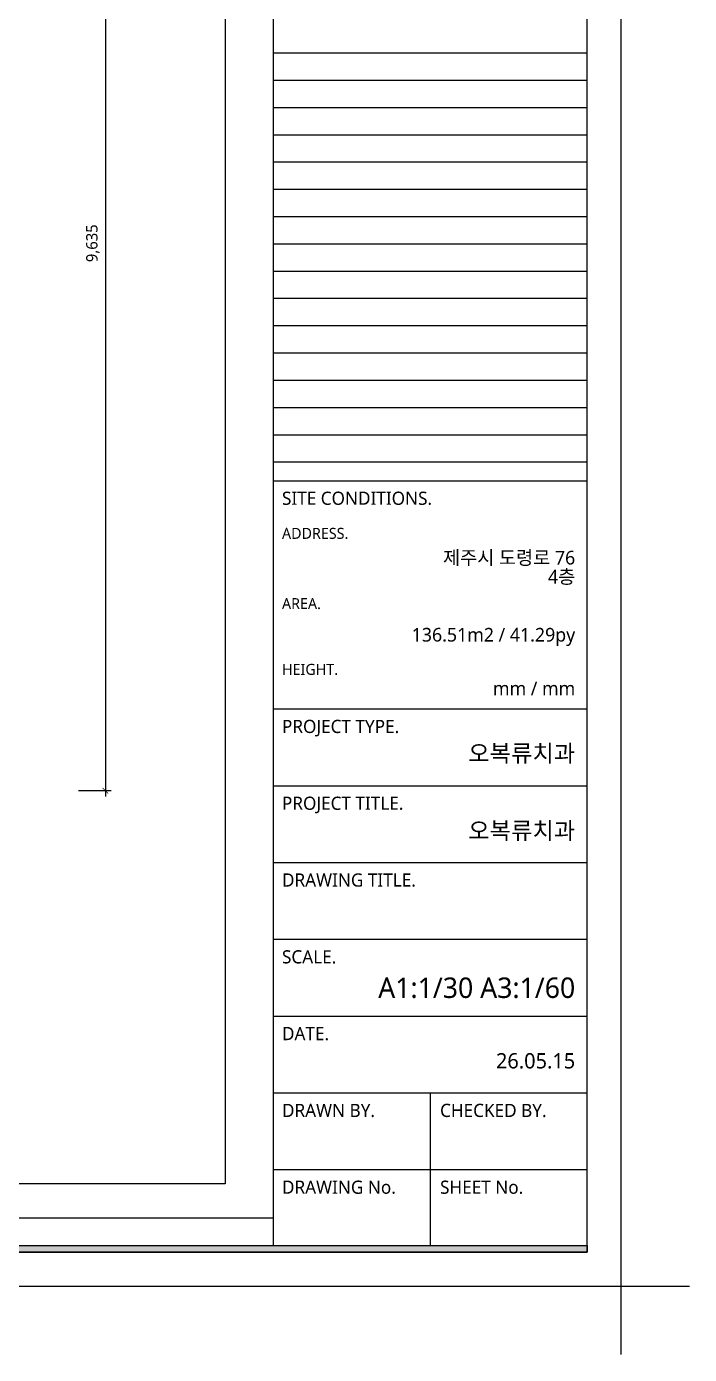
# Model space of a CAD drawing. Header units: metres. Extents: x 11578468 to 47831421, y -58341524 to -14256839.
# Drawn here: x 23709706 to 23715540, y -29169836 to -29158151 of the extents above; entities that cross this region are included whole.
import ezdxf
from ezdxf.enums import TextEntityAlignment as Align

# ---------------------------------------------------------------- set-up
doc = ezdxf.new("R2010")
doc.units = ezdxf.units.M
doc.header["$LTSCALE"] = 50
doc.header["$MEASUREMENT"] = 0
doc.layers.get('0').update_dxf_attribs({"linetype": 'CONTINUOUS'})
doc.layers.get('DEFPOINTS').update_dxf_attribs({"linetype": 'CONTINUOUS'})
for name, color, linetype in [('3.기호.계단선', 30, 'CONTINUOUS'), ('FORM(YOURNAME)-1', 1, 'CONTINUOUS'), ('FORM(YOURNAME)-11', 1, 'CONTINUOUS')]:
    doc.layers.add(name, color=color, linetype=linetype)
doc.styles.add('HY 울릉도 L', font='malgun.ttf')
doc.styles.add('YOURNAME', font='malgun.ttf')
doc.dimstyles.new('사본 50', dxfattribs={"dimscale": 50, "dimtxt": 2, "dimasz": 1, "dimexe": 1, "dimexo": 1, "dimgap": 1, "dimtad": 1, "dimdec": 0, "dimrnd": 0.05, "dimdsep": 46, "dimlunit": 6, "dimtxsty": 'HY 울릉도 L', "dimblk": 'ARCHTICK', "dimcen": 2.5, "dimdle": 1, "dimclrd": 133, "dimclre": 133, "dimclrt": 30, "dimadec": 0, "dimazin": 0, "dimtfac": 1, "dimtdec": 0, "dimtix": 1, "dimtmove": 2, "dimatfit": 3, "dimldrblk": 'ARCHTICK', "dimfxl": 1, "dimlwd": -1, "dimlwe": -1, "dimarcsym": 0})

# ---------------------------------------------------------------- blocks, each defined once
blk = doc.blocks.new('FORM-ELEVATION')
at = {"layer": 'FORM(YOURNAME)-11'}
h = blk.add_hatch(color=256, dxfattribs=at)
h.dxf.hatch_style = 1
h.paths.add_polyline_path([(-10309, 35708), (71691, 35708), (71691, 35508), (-10309, 35508)])
h.paths.add_polyline_path([(-10309, -21492), (71691, -21492), (71691, -21692), (-10309, -21692)])
at = {"layer": 'DEFPOINTS', "color": 158}
for p, q in [((62481, 35508), (62481, -21492)), ((62481, 13486), (71691, 13486)), ((62481, 12686), (71691, 12686)), ((62481, 11886), (71691, 11886)), ((62481, 11086), (71691, 11086)), ((62481, 10286), (71691, 10286)), ((62481, 9486), (71691, 9486)), ((62481, 8686), (71691, 8686)), ((62481, 7886), (71691, 7886)), ((62481, 7086), (71691, 7086)), ((62481, 6286), (71691, 6286)), ((62481, 5486), (71691, 5486)), ((62481, 4686), (71691, 4686)), ((62481, 3886), (71691, 3886)), ((62481, 3086), (71691, 3086)), ((62481, 2286), (71691, 2286)), ((62481, 1486), (71691, 1486)), ((62481, -20692), (-10309, -20692))]:
    blk.add_line(p, q, dxfattribs=at)
blk.add_lwpolyline([(-10309, -21692), (71691, -21692), (71691, 35708), (-10309, 35708)], close=True, dxfattribs=at)
at = {"layer": 'DEFPOINTS'}
blk.add_lwpolyline([(-8309, 33708), (61071, 33708), (61071, -19692), (-8309, -19692)], close=True, dxfattribs=at)
at = {"layer": 'DEFPOINTS', "color": 1}
blk.add_lwpolyline([(72691, -24692), (72691, -22692), (74691, -22692)], dxfattribs=at)
at = {"layer": 'FORM(YOURNAME)-11', "color": 14}
for p, q in [((62481, 937), (71691, 937)), ((62481, -5756), (71691, -5756)), ((62481, -8009), (71691, -8009)), ((62481, -10261), (71691, -10261)), ((62481, -12514), (71691, -12514)), ((62481, -14766), (71691, -14766)), ((62481, -17019), (71691, -17019)), ((67086, -17019), (67086, -21492)), ((62481, -19271), (71691, -19271))]:
    blk.add_line(p, q, dxfattribs=at)
at = {"layer": 'FORM(YOURNAME)-11', "color": 250}
blk.add_lwpolyline([(-11309, -22692), (72691, -22692), (72691, 36708), (-11309, 36708)], close=True, dxfattribs=at)
at = {"layer": 'FORM(YOURNAME)-11'}
blk.add_lwpolyline([(-10309, -21492), (71691, -21492), (71691, -21692), (-10309, -21692)], close=True, dxfattribs=at)
at = {"layer": 'FORM(YOURNAME)-11', "color": 14, "style": 'YOURNAME'}
for s, height, p in [('SITE CONDITIONS.', 386.14, (62739, 422)), ('PROJECT TYPE.', 386.14, (62739, -6271)), ('PROJECT TITLE.', 386.14, (62739, -8524)), ('DRAWING TITLE.', 386.14, (62739, -10776)), ('SCALE.', 386.1, (62739, -13029)), ('DATE.', 386.1, (62739, -15281)), ('DRAWN BY.', 386.1, (62739, -17534)), ('CHECKED BY.', 386.14, (67376, -17534)), ('DRAWING No.', 386.14, (62739, -19786)), ('SHEET No.', 386.1, (67376, -19786))]:
    blk.add_text(s, height=height, dxfattribs=at).set_placement(p, align=Align.MIDDLE_LEFT)
at = {"layer": 'FORM(YOURNAME)-11', "color": 251, "style": 'YOURNAME'}
for s, p in [('ADDRESS.', (62739, -608)), ('AREA.', (62739, -2667)), ('HEIGHT.', (62739, -4598))]:
    blk.add_text(s, height=321.8, dxfattribs=at).set_placement(p, align=Align.MIDDLE_LEFT)
at = {"layer": 'FORM(YOURNAME)-11', "color": 3, "style": 'YOURNAME'}
for tag, height, p in [('1', 451, (71041, -1219)), ('2', 451, (71041, -1863)), ('3', 451, (71041, -3150)), ('4', 451, (71041, -5081)), ('5', 515, (71041, -7398)), ('6', 515, (71041, -9650)), ('7', 515, (71041, -11903)), ('8', 515, (71041, -14155)), ('9', 515, (71041, -16408)), ('10', 515, (66791, -18596)), ('11', 515, (71041, -18660)), ('12', 515, (66791, -20848)), ('13', 515, (71041, -20848))]:
    blk.add_attdef(tag, text='', height=height, dxfattribs=at).set_placement(p, align=Align.MIDDLE_RIGHT)
blk = doc.blocks.new('_ArchTick')
at = {"color": 0, "linetype": 'ByBlock', "const_width": 0.15}
blk.add_lwpolyline([(-0.5, -0.5), (0.5, 0.5)], dxfattribs=at)
blk = doc.blocks.new('*D286')
at = {"layer": '3.기호.계단선', "color": 133, "ltscale": 10, "transparency": 16777216}
for p, q in [((23710163, -29155240), (23710450, -29155240)), ((23710400, -29155190), (23710400, -29164925)), ((23710163, -29164875), (23710450, -29164875))]:
    blk.add_line(p, q, dxfattribs=at)
at = {"layer": 'DEFPOINTS', "color": 0, "transparency": 16777216}
for p in [(23710113, -29155240), (23710113, -29164875), (23710400, -29164875)]:
    blk.add_point(p, dxfattribs=at)
at = {"layer": '3.기호.계단선', "color": 133, "transparency": 16777216, "xscale": 50, "yscale": 50, "zscale": 50}
for p, rotation in [((23710400, -29155240), 90), ((23710400, -29164875), 270)]:
    blk.add_blockref('_ArchTick', p, dxfattribs=dict(at, rotation=rotation))
at = {"layer": '3.기호.계단선', "color": 30, "ltscale": 10, "transparency": 16777216, "insert": (23710290, -29160058), "char_height": 100, "attachment_point": 5, "rotation": 90, "style": 'HY 울릉도 L'}
blk.add_mtext('9,635', dxfattribs=at)

msp = doc.modelspace()

# ---------------------------------------------------------------- block references
at = {"layer": 'FORM(YOURNAME)-1'}
ref = msp.add_blockref('FORM-ELEVATION', (23693132.6, -29162428.5), dxfattribs=dict(at, xscale=0.3, yscale=0.3, zscale=0.3))
ref.add_attrib('9', '26.05.15', dxfattribs={"layer": 'FORM(YOURNAME)-11', "color": 3, "height": 135, "style": 'YOURNAME'}).set_placement((23714534.8, -29167252.1), align=Align.MIDDLE_RIGHT)
ref.add_attrib('8', 'A1:1/30 A3:1/60', dxfattribs={"layer": 'FORM(YOURNAME)-11', "color": 3, "height": 180, "style": 'YOURNAME'}).set_placement((23714534.8, -29166609.2), align=Align.MIDDLE_RIGHT)
ref.add_attrib('6', '오복류치과', dxfattribs={"layer": 'FORM(YOURNAME)-11', "color": 3, "height": 150, "style": 'YOURNAME'}).set_placement((23714534.8, -29165227.2), align=Align.MIDDLE_RIGHT)
ref.add_attrib('5', '오복류치과', dxfattribs={"layer": 'FORM(YOURNAME)-11', "color": 3, "height": 150, "style": 'YOURNAME'}).set_placement((23714534.8, -29164546.5), align=Align.MIDDLE_RIGHT)
ref.add_attrib('1', '제주시 도령로 76', dxfattribs={"layer": 'FORM(YOURNAME)-11', "color": 3, "height": 120, "style": 'YOURNAME'}).set_placement((23714534.8, -29162824.9), align=Align.MIDDLE_RIGHT)
ref.add_attrib('2', '4층', dxfattribs={"layer": 'FORM(YOURNAME)-11', "color": 3, "height": 120, "style": 'YOURNAME'}).set_placement((23714534.8, -29162992.2), align=Align.MIDDLE_RIGHT)
ref.add_attrib('3', '136.51m2 / 41.29py', dxfattribs={"layer": 'FORM(YOURNAME)-11', "color": 3, "height": 120, "style": 'YOURNAME'}).set_placement((23714534.8, -29163502.8), align=Align.MIDDLE_RIGHT)
ref.add_attrib('4', 'mm / mm', dxfattribs={"layer": 'FORM(YOURNAME)-11', "color": 3, "height": 120, "style": 'YOURNAME'}).set_placement((23714534.8, -29163975.2), align=Align.MIDDLE_RIGHT)

# ---------------------------------------------------------------- dimensions: what is measured, and where the dimension line sits
at = {"layer": '3.기호.계단선', "ltscale": 10}
dim = msp.add_linear_dim(base=(23710400, -29164875), p1=(23710113, -29155240), p2=(23710113, -29164875), angle=90, dimstyle='사본 50', dxfattribs=at)
dim.commit()
dim.dimension.update_dxf_attribs({"geometry": '*D286', "text_midpoint": (23710290, -29160057.5)})

doc.saveas('drawing.dxf')
